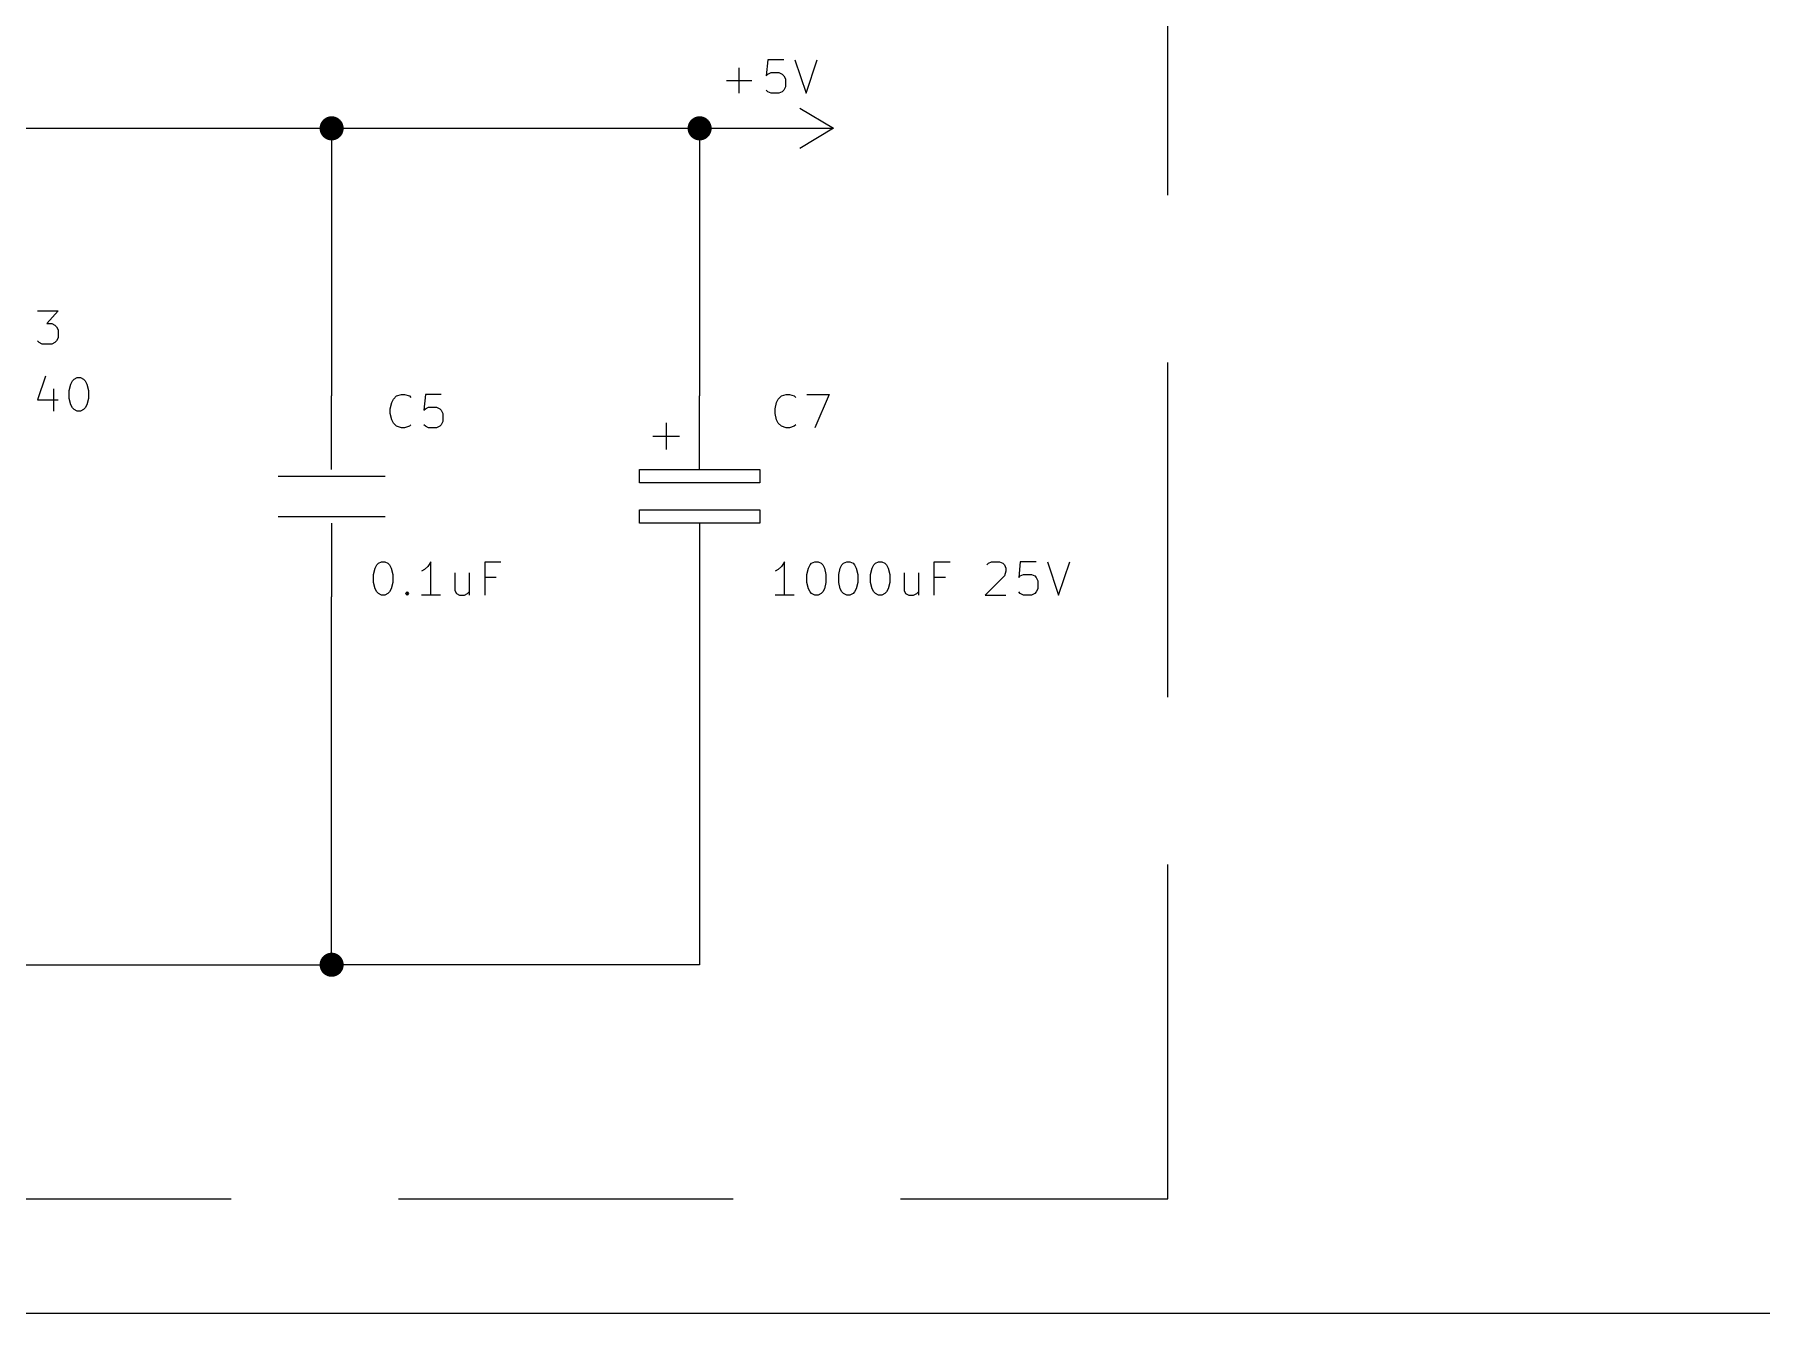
# Model space of a CAD drawing. Extents: x 0.3 to 16.3, y -11.7 to -0.2.
# Drawn here: x 6.331 to 8.912, y -11.496 to -9.585 of the extents above; entities that cross this region are included whole.
import ezdxf

# ---------------------------------------------------------------- set-up
doc = ezdxf.new("R2010")
doc.units = 0
doc.header["$MEASUREMENT"] = 0
doc.linetypes.add('DASHED', pattern=[0.75, 0.5, -0.25])
doc.layers.add('BLACK', color=7, linetype='CONTINUOUS')

msp = doc.modelspace()

# ---------------------------------------------------------------- linework, layer by layer
at = {"layer": 'BLACK', "linetype": 'DASHED'}
for p, q in [((8.025, -11.325), (8.025, -9.425)), ((3.875, -11.325), (8.025, -11.325))]:
    msp.add_line(p, q, dxfattribs=at)
at = {"layer": 'BLACK', "linetype": 'CONTINUOUS'}
for p, q in [((7.42693, -9.62261), (7.42455, -9.64642)), ((7.45074, -9.62261), (7.42693, -9.62261)), ((7.46741, -9.62261), (7.48407, -9.67261)), ((7.48407, -9.67261), (7.50074, -9.62261)), ((7.38407, -9.67261), (7.38407, -9.63452)), ((7.42455, -9.64642), (7.42693, -9.64404)), ((7.42693, -9.64404), (7.43169, -9.64166)), ((7.43169, -9.64166), (7.4436, -9.64166)), ((7.4436, -9.64166), (7.44836, -9.64404)), ((7.44836, -9.64404), (7.45074, -9.64642)), ((7.45074, -9.64642), (7.45312, -9.65119)), ((7.45312, -9.65119), (7.45312, -9.66309)), ((7.36503, -9.65357), (7.40312, -9.65357)), ((7.42693, -9.67023), (7.42455, -9.66785)), ((7.43169, -9.67261), (7.42693, -9.67023)), ((7.4436, -9.67261), (7.43169, -9.67261)), ((7.44836, -9.67023), (7.4436, -9.67261)), ((7.45074, -9.66785), (7.44836, -9.67023)), ((7.45312, -9.66309), (7.45074, -9.66785)), ((7.475, -9.695), (7.525, -9.725)), ((6.175, -9.725), (6.775, -9.725)), ((6.775, -9.725), (7.325, -9.725)), ((6.775, -9.725), (6.775, -10.125)), ((7.325, -9.725), (7.425, -9.725)), ((7.325, -9.725), (7.325, -10.125)), ((7.425, -9.725), (7.525, -9.725)), ((7.525, -9.725), (7.475, -9.755)), ((6.33526, -9.99761), (6.36622, -9.99761)), ((6.36622, -9.99761), (6.34955, -10.0167)), ((6.34955, -10.0167), (6.35669, -10.0167)), ((6.35669, -10.0167), (6.36146, -10.019)), ((6.36146, -10.019), (6.36383, -10.0214)), ((6.36383, -10.0214), (6.36622, -10.0262)), ((6.36622, -10.0381), (6.36383, -10.0428)), ((6.36622, -10.0262), (6.36622, -10.0381)), ((6.33765, -10.0452), (6.33526, -10.0428)), ((6.34241, -10.0476), (6.33765, -10.0452)), ((6.35669, -10.0476), (6.34241, -10.0476)), ((6.36146, -10.0452), (6.35669, -10.0476)), ((6.36383, -10.0428), (6.36146, -10.0452)), ((6.34717, -10.0952), (6.33527, -10.1309)), ((6.35908, -10.1143), (6.35908, -10.1476)), ((6.38289, -10.1167), (6.38527, -10.1071)), ((6.38289, -10.1286), (6.38289, -10.1167)), ((6.38527, -10.1071), (6.38765, -10.1024)), ((6.38765, -10.1024), (6.39003, -10.1)), ((6.39003, -10.1), (6.39479, -10.0976)), ((6.39479, -10.0976), (6.39956, -10.0976)), ((6.39956, -10.0976), (6.40431, -10.1)), ((6.40431, -10.1), (6.4067, -10.1024)), ((6.4067, -10.1024), (6.40908, -10.1071)), ((6.40908, -10.1071), (6.41146, -10.1167)), ((6.41146, -10.1167), (6.41146, -10.1286)), ((6.33527, -10.1309), (6.36622, -10.1309)), ((6.38527, -10.1381), (6.38289, -10.1286)), ((6.38765, -10.1428), (6.38527, -10.1381)), ((6.39003, -10.1452), (6.38765, -10.1428)), ((6.4067, -10.1428), (6.40431, -10.1452)), ((6.40908, -10.1381), (6.4067, -10.1428)), ((6.41146, -10.1286), (6.40908, -10.1381)), ((6.775, -10.235), (6.775, -10.125)), ((6.86265, -10.144), (6.86503, -10.1345)), ((6.86503, -10.1345), (6.86741, -10.1298)), ((6.86741, -10.1298), (6.87217, -10.125)), ((6.87217, -10.125), (6.87931, -10.1226)), ((6.87931, -10.1226), (6.88407, -10.1226)), ((6.88407, -10.1226), (6.89122, -10.125)), ((6.89122, -10.125), (6.8936, -10.1274)), ((6.91503, -10.1226), (6.91265, -10.1464)), ((6.93883, -10.1226), (6.91503, -10.1226)), ((6.91503, -10.144), (6.91979, -10.1417)), ((6.91979, -10.1417), (6.93169, -10.1417)), ((6.93169, -10.1417), (6.93646, -10.144)), ((7.325, -10.235), (7.325, -10.125)), ((7.43765, -10.144), (7.44003, -10.1345)), ((7.44003, -10.1345), (7.44241, -10.1298)), ((7.44241, -10.1298), (7.44717, -10.125)), ((7.44717, -10.125), (7.45431, -10.1226)), ((7.45431, -10.1226), (7.45907, -10.1226)), ((7.45907, -10.1226), (7.46622, -10.125)), ((7.46622, -10.125), (7.4686, -10.1274)), ((7.48526, -10.1226), (7.5186, -10.1226)), ((7.5186, -10.1226), (7.49717, -10.1726)), ((6.39479, -10.1476), (6.39003, -10.1452)), ((6.39956, -10.1476), (6.39479, -10.1476)), ((6.40431, -10.1452), (6.39956, -10.1476)), ((6.86265, -10.1512), (6.86265, -10.144)), ((6.86503, -10.1607), (6.86265, -10.1512)), ((6.86741, -10.1655), (6.86503, -10.1607)), ((6.87217, -10.1702), (6.86741, -10.1655)), ((6.8936, -10.1679), (6.89122, -10.1702)), ((6.91265, -10.1464), (6.91503, -10.144)), ((6.91503, -10.1702), (6.91265, -10.1679)), ((6.93646, -10.144), (6.93883, -10.1464)), ((6.93883, -10.1679), (6.93646, -10.1702)), ((6.93883, -10.1464), (6.94122, -10.1512)), ((6.94122, -10.1631), (6.93883, -10.1679)), ((6.94122, -10.1512), (6.94122, -10.1631)), ((7.275, -10.165), (7.275, -10.205)), ((7.43765, -10.1512), (7.43765, -10.144)), ((7.44003, -10.1607), (7.43765, -10.1512)), ((7.44241, -10.1655), (7.44003, -10.1607)), ((7.44717, -10.1702), (7.44241, -10.1655)), ((7.4686, -10.1679), (7.46622, -10.1702)), ((6.87931, -10.1726), (6.87217, -10.1702)), ((6.88407, -10.1726), (6.87931, -10.1726)), ((6.89122, -10.1702), (6.88407, -10.1726)), ((6.91979, -10.1726), (6.91503, -10.1702)), ((6.93169, -10.1726), (6.91979, -10.1726)), ((6.93646, -10.1702), (6.93169, -10.1726)), ((7.255, -10.185), (7.295, -10.185)), ((7.45431, -10.1726), (7.44717, -10.1702)), ((7.45907, -10.1726), (7.45431, -10.1726)), ((7.46622, -10.1702), (7.45907, -10.1726)), ((6.695, -10.245), (6.855, -10.245)), ((7.235, -10.255), (7.235, -10.235)), ((7.235, -10.235), (7.415, -10.235)), ((7.415, -10.235), (7.415, -10.255)), ((7.415, -10.255), (7.235, -10.255)), ((7.235, -10.315), (7.235, -10.295)), ((7.235, -10.295), (7.415, -10.295)), ((7.415, -10.295), (7.415, -10.315)), ((6.695, -10.305), (6.855, -10.305)), ((6.775, -10.315), (6.775, -10.425)), ((7.415, -10.315), (7.235, -10.315)), ((7.325, -10.315), (7.325, -10.425)), ((6.84241, -10.3774), (6.84479, -10.375)), ((6.84479, -10.375), (6.84955, -10.3726)), ((6.84955, -10.3726), (6.85431, -10.3726)), ((6.85431, -10.3726), (6.85907, -10.375)), ((6.85907, -10.375), (6.86146, -10.3774)), ((6.92336, -10.3726), (6.9186, -10.3798)), ((6.92336, -10.4226), (6.92336, -10.3726)), ((7.00431, -10.4226), (7.00431, -10.3726)), ((7.00431, -10.3726), (7.02812, -10.3726)), ((7.45193, -10.3726), (7.44717, -10.3798)), ((7.45193, -10.4226), (7.45193, -10.3726)), ((7.49003, -10.3774), (7.49241, -10.375)), ((7.49241, -10.375), (7.49717, -10.3726)), ((7.49717, -10.3726), (7.50193, -10.3726)), ((7.50193, -10.3726), (7.5067, -10.375)), ((7.5067, -10.375), (7.50908, -10.3774)), ((7.53765, -10.3774), (7.54003, -10.375)), ((7.54003, -10.375), (7.54479, -10.3726)), ((7.54479, -10.3726), (7.54956, -10.3726)), ((7.54956, -10.3726), (7.55431, -10.375)), ((7.55431, -10.375), (7.5567, -10.3774)), ((7.58527, -10.3774), (7.58765, -10.375)), ((7.58765, -10.375), (7.59241, -10.3726)), ((7.59241, -10.3726), (7.59717, -10.3726)), ((7.59717, -10.3726), (7.60193, -10.375)), ((7.60193, -10.375), (7.60431, -10.3774)), ((7.67574, -10.4226), (7.67574, -10.3726)), ((7.67574, -10.3726), (7.69956, -10.3726)), ((7.75431, -10.3774), (7.7567, -10.375)), ((7.7567, -10.375), (7.76146, -10.3726)), ((7.76146, -10.3726), (7.77336, -10.3726)), ((7.77336, -10.3726), (7.77813, -10.375)), ((7.77813, -10.375), (7.78051, -10.3774)), ((7.80431, -10.3726), (7.80193, -10.3964)), ((7.82813, -10.3726), (7.80431, -10.3726)), ((7.84479, -10.3726), (7.86146, -10.4226)), ((7.86146, -10.4226), (7.87813, -10.3726)), ((6.83765, -10.3917), (6.84003, -10.3821)), ((6.83765, -10.4036), (6.83765, -10.3917)), ((6.84003, -10.3821), (6.84241, -10.3774)), ((6.86146, -10.3774), (6.86384, -10.3821)), ((6.86384, -10.3821), (6.86622, -10.3917)), ((6.86622, -10.3917), (6.86622, -10.4036)), ((6.91384, -10.3845), (6.90907, -10.3869)), ((6.9186, -10.3798), (6.91384, -10.3845)), ((6.95907, -10.3893), (6.95907, -10.4155)), ((6.9805, -10.3893), (6.9805, -10.4226)), ((7.02098, -10.3964), (7.00431, -10.3964)), ((7.44241, -10.3845), (7.43765, -10.3869)), ((7.44717, -10.3798), (7.44241, -10.3845)), ((7.48527, -10.3917), (7.48765, -10.3821)), ((7.48527, -10.4036), (7.48527, -10.3917)), ((7.48765, -10.3821), (7.49003, -10.3774)), ((7.50908, -10.3774), (7.51146, -10.3821)), ((7.51146, -10.3821), (7.51384, -10.3917)), ((7.51384, -10.3917), (7.51384, -10.4036)), ((7.53289, -10.3917), (7.53527, -10.3821)), ((7.53289, -10.4036), (7.53289, -10.3917)), ((7.53527, -10.3821), (7.53765, -10.3774)), ((7.5567, -10.3774), (7.55908, -10.3821)), ((7.55908, -10.3821), (7.56146, -10.3917)), ((7.56146, -10.3917), (7.56146, -10.4036)), ((7.58051, -10.3917), (7.58289, -10.3821)), ((7.58051, -10.4036), (7.58051, -10.3917)), ((7.58289, -10.3821), (7.58527, -10.3774)), ((7.60431, -10.3774), (7.6067, -10.3821)), ((7.6067, -10.3821), (7.60908, -10.3917)), ((7.60908, -10.3917), (7.60908, -10.4036)), ((7.63051, -10.3893), (7.63051, -10.4155)), ((7.65193, -10.3893), (7.65193, -10.4226)), ((7.69241, -10.3964), (7.67574, -10.3964)), ((7.78051, -10.394), (7.75193, -10.4226)), ((7.78051, -10.3774), (7.78289, -10.3821)), ((7.78289, -10.3869), (7.78051, -10.394)), ((7.78289, -10.3821), (7.78289, -10.3869)), ((7.80193, -10.3964), (7.80431, -10.394)), ((7.80431, -10.394), (7.80908, -10.3917)), ((7.80908, -10.3917), (7.82098, -10.3917)), ((7.82098, -10.3917), (7.82574, -10.394)), ((7.82574, -10.394), (7.82813, -10.3964)), ((7.82813, -10.3964), (7.83051, -10.4012)), ((7.83051, -10.4012), (7.83051, -10.4131)), ((6.775, -10.975), (6.775, -10.425)), ((6.84003, -10.4131), (6.83765, -10.4036)), ((6.84241, -10.4179), (6.84003, -10.4131)), ((6.84479, -10.4202), (6.84241, -10.4179)), ((6.84955, -10.4226), (6.84479, -10.4202)), ((6.85431, -10.4226), (6.84955, -10.4226)), ((6.85907, -10.4202), (6.85431, -10.4226)), ((6.86146, -10.4179), (6.85907, -10.4202)), ((6.86384, -10.4131), (6.86146, -10.4179)), ((6.86622, -10.4036), (6.86384, -10.4131)), ((6.88527, -10.4202), (6.88765, -10.4179)), ((6.88765, -10.4226), (6.88527, -10.4202)), ((6.88765, -10.4179), (6.89003, -10.4202)), ((6.88765, -10.4179), (6.88765, -10.4226)), ((6.89003, -10.4202), (6.88765, -10.4226)), ((6.93765, -10.4226), (6.90907, -10.4226)), ((6.95907, -10.4155), (6.96146, -10.4202)), ((6.96146, -10.4202), (6.96622, -10.4226)), ((6.96622, -10.4226), (6.97336, -10.4226)), ((6.97336, -10.4226), (6.97812, -10.4202)), ((6.97812, -10.4202), (6.9805, -10.4179)), ((7.325, -10.425), (7.325, -10.975)), ((7.46622, -10.4226), (7.43765, -10.4226)), ((7.48765, -10.4131), (7.48527, -10.4036)), ((7.49003, -10.4179), (7.48765, -10.4131)), ((7.49241, -10.4202), (7.49003, -10.4179)), ((7.49717, -10.4226), (7.49241, -10.4202)), ((7.50193, -10.4226), (7.49717, -10.4226)), ((7.5067, -10.4202), (7.50193, -10.4226)), ((7.50908, -10.4179), (7.5067, -10.4202)), ((7.51146, -10.4131), (7.50908, -10.4179)), ((7.51384, -10.4036), (7.51146, -10.4131)), ((7.53527, -10.4131), (7.53289, -10.4036)), ((7.53765, -10.4179), (7.53527, -10.4131)), ((7.54003, -10.4202), (7.53765, -10.4179)), ((7.54479, -10.4226), (7.54003, -10.4202)), ((7.54956, -10.4226), (7.54479, -10.4226)), ((7.55431, -10.4202), (7.54956, -10.4226)), ((7.5567, -10.4179), (7.55431, -10.4202)), ((7.55908, -10.4131), (7.5567, -10.4179)), ((7.56146, -10.4036), (7.55908, -10.4131)), ((7.58289, -10.4131), (7.58051, -10.4036)), ((7.58527, -10.4179), (7.58289, -10.4131)), ((7.58765, -10.4202), (7.58527, -10.4179)), ((7.59241, -10.4226), (7.58765, -10.4202)), ((7.59717, -10.4226), (7.59241, -10.4226)), ((7.60193, -10.4202), (7.59717, -10.4226)), ((7.60431, -10.4179), (7.60193, -10.4202)), ((7.6067, -10.4131), (7.60431, -10.4179)), ((7.60908, -10.4036), (7.6067, -10.4131)), ((7.63051, -10.4155), (7.63289, -10.4202)), ((7.63289, -10.4202), (7.63765, -10.4226)), ((7.63765, -10.4226), (7.64479, -10.4226)), ((7.64479, -10.4226), (7.64956, -10.4202)), ((7.64956, -10.4202), (7.65193, -10.4179)), ((7.75193, -10.4226), (7.78289, -10.4226)), ((7.80431, -10.4202), (7.80193, -10.4179)), ((7.80908, -10.4226), (7.80431, -10.4202)), ((7.82098, -10.4226), (7.80908, -10.4226)), ((7.82574, -10.4202), (7.82098, -10.4226)), ((7.82813, -10.4179), (7.82574, -10.4202)), ((7.83051, -10.4131), (7.82813, -10.4179)), ((5.675, -10.975), (6.775, -10.975)), ((7.325, -10.975), (6.775, -10.975)), ((16.3381, -11.4961), (0.787402, -11.4961))]:
    msp.add_line(p, q, dxfattribs=at)
at = {"layer": 'BLACK', "const_width": 0.018}
for points in [[(6.766, -9.725, 1), (6.784, -9.725, 1)], [(7.316, -9.725, 1), (7.334, -9.725, 1)], [(6.766, -10.975, 1), (6.784, -10.975, 1)]]:
    msp.add_lwpolyline(points, format="xyb", close=True, dxfattribs=at)

doc.saveas('drawing.dxf')
